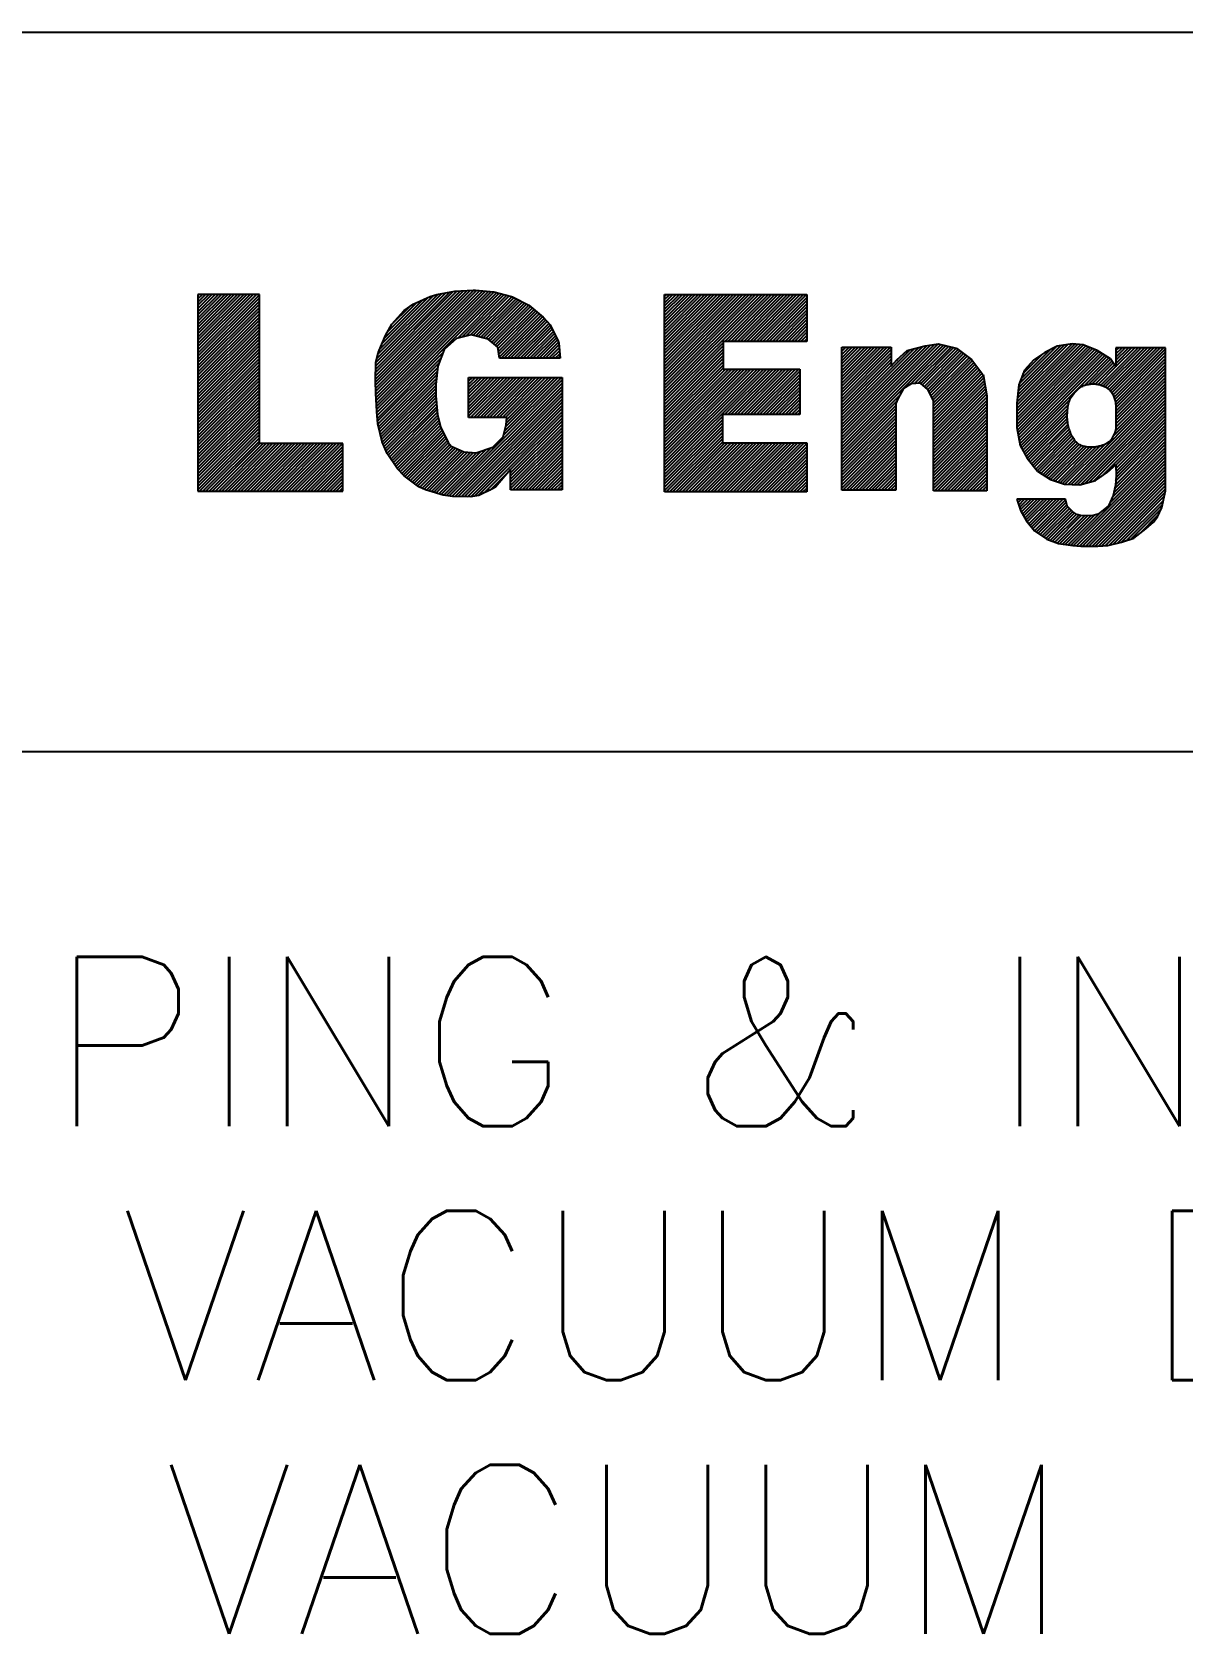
# Model space of a CAD drawing. Header units: millimetres. Extents: x 1928 to 2796, y 74 to 693.
# Drawn here: x 2677.65 to 2706.77, y 148.85 to 189.39 of the extents above; entities that cross this region are included whole.
import ezdxf
from ezdxf.enums import TextEntityAlignment as Align

# ---------------------------------------------------------------- set-up
doc = ezdxf.new("R2010")
doc.units = ezdxf.units.MM
doc.header["$LTSCALE"] = 10
doc.layers.add('2', color=2, linetype='Continuous')
doc.layers.add('DWGLMT', color=6, linetype='Continuous')
doc.styles.get("Standard").update_dxf_attribs({"font": 'simplex.shx'})

msp = doc.modelspace()

# ---------------------------------------------------------------- linework, layer by layer
at = {"color": 0, "linetype": 'Continuous'}
for p, q in [((2686.341, 180.454), (2688.745, 182.859)), ((2686.345, 180.378), (2688.829, 182.862)), ((2681.845, 182.395), (2682.201, 182.751)), ((2681.845, 182.315), (2682.281, 182.751)), ((2681.845, 182.234), (2682.362, 182.751)), ((2681.845, 182.154), (2682.442, 182.751)), ((2681.845, 182.073), (2682.523, 182.751)), ((2681.845, 181.993), (2682.603, 182.751)), ((2681.845, 181.912), (2682.683, 182.751)), ((2681.845, 181.832), (2682.764, 182.751)), ((2681.845, 181.751), (2682.844, 182.751)), ((2681.845, 181.671), (2682.925, 182.751)), ((2681.845, 181.591), (2683.005, 182.751)), ((2681.845, 181.51), (2683.086, 182.751)), ((2681.845, 181.43), (2683.166, 182.751)), ((2681.845, 181.349), (2683.247, 182.751)), ((2681.845, 181.269), (2683.327, 182.751)), ((2681.845, 182.717), (2681.879, 182.751)), ((2681.845, 182.637), (2681.959, 182.751)), ((2681.845, 182.556), (2682.04, 182.751)), ((2681.845, 182.476), (2682.12, 182.751)), ((2681.845, 181.188), (2683.4, 182.743)), ((2681.845, 181.108), (2683.4, 182.663)), ((2681.845, 181.027), (2683.4, 182.582)), ((2681.845, 180.947), (2683.4, 182.502)), ((2686.337, 180.531), (2688.66, 182.854)), ((2686.337, 180.611), (2688.575, 182.85)), ((2686.34, 180.695), (2688.49, 182.845)), ((2686.343, 180.778), (2688.405, 182.84)), ((2686.346, 180.861), (2688.316, 182.831)), ((2686.349, 180.301), (2688.905, 182.858)), ((2686.349, 180.945), (2688.216, 182.812)), ((2686.351, 181.028), (2688.116, 182.792)), ((2686.352, 180.224), (2688.979, 182.851)), ((2686.355, 180.147), (2689.052, 182.844)), ((2686.358, 180.069), (2689.126, 182.837)), ((2686.361, 179.992), (2689.199, 182.83)), ((2686.364, 179.914), (2689.273, 182.823)), ((2686.367, 179.837), (2689.344, 182.814)), ((2686.372, 179.761), (2689.408, 182.797)), ((2686.375, 181.132), (2688.016, 182.773)), ((2686.379, 179.687), (2689.471, 182.78)), ((2686.399, 181.236), (2687.916, 182.753)), ((2686.443, 181.361), (2687.804, 182.722)), ((2686.5, 181.499), (2687.68, 182.679)), ((2686.557, 181.636), (2687.536, 182.615)), ((2686.641, 181.801), (2687.392, 182.552)), ((2688.419, 181.648), (2689.535, 182.763)), ((2688.526, 181.674), (2689.599, 182.746)), ((2688.633, 181.701), (2689.662, 182.729)), ((2688.741, 181.727), (2689.726, 182.713)), ((2688.813, 181.72), (2689.789, 182.695)), ((2688.876, 181.702), (2689.844, 182.669)), ((2688.939, 181.685), (2689.897, 182.642)), ((2689.003, 181.667), (2689.95, 182.615)), ((2689.066, 181.65), (2690.004, 182.588)), ((2689.129, 181.633), (2690.057, 182.561)), ((2689.191, 181.615), (2690.11, 182.534)), ((2689.235, 181.579), (2690.164, 182.507)), ((2689.28, 181.542), (2690.217, 182.48)), ((2693.657, 182.701), (2693.707, 182.751)), ((2693.657, 182.621), (2693.788, 182.751)), ((2693.657, 182.54), (2693.868, 182.751)), ((2693.657, 182.46), (2693.948, 182.751)), ((2693.657, 182.379), (2694.029, 182.751)), ((2693.657, 182.299), (2694.109, 182.751)), ((2693.657, 182.218), (2694.19, 182.751)), ((2693.657, 182.138), (2694.27, 182.751)), ((2693.657, 182.057), (2694.351, 182.751)), ((2693.657, 181.977), (2694.431, 182.751)), ((2693.657, 181.896), (2694.512, 182.751)), ((2693.657, 181.816), (2694.592, 182.751)), ((2693.657, 181.735), (2694.673, 182.751)), ((2693.657, 181.655), (2694.753, 182.751)), ((2693.657, 181.575), (2694.834, 182.751)), ((2693.657, 181.494), (2694.914, 182.751)), ((2693.657, 181.414), (2694.994, 182.751)), ((2693.657, 181.333), (2695.075, 182.751)), ((2693.657, 181.253), (2695.155, 182.751)), ((2693.657, 181.172), (2695.236, 182.751)), ((2693.657, 181.092), (2695.316, 182.751)), ((2693.657, 181.011), (2695.397, 182.751)), ((2693.657, 180.931), (2695.477, 182.751)), ((2693.657, 180.85), (2695.558, 182.751)), ((2693.657, 180.77), (2695.638, 182.751)), ((2693.657, 180.689), (2695.719, 182.751)), ((2693.657, 180.609), (2695.799, 182.751)), ((2693.657, 180.528), (2695.88, 182.751)), ((2693.657, 180.448), (2695.96, 182.751)), ((2693.657, 180.368), (2696.041, 182.751)), ((2693.657, 180.287), (2696.121, 182.751)), ((2693.657, 180.207), (2696.201, 182.751)), ((2693.657, 180.126), (2696.282, 182.751)), ((2695.176, 181.564), (2696.362, 182.751)), ((2695.256, 181.564), (2696.443, 182.751)), ((2695.337, 181.564), (2696.523, 182.751)), ((2695.417, 181.564), (2696.604, 182.751)), ((2695.497, 181.564), (2696.684, 182.751)), ((2695.578, 181.564), (2696.765, 182.751)), ((2695.658, 181.564), (2696.845, 182.751)), ((2695.739, 181.564), (2696.926, 182.751)), ((2695.819, 181.564), (2697.006, 182.751)), ((2695.9, 181.564), (2697.087, 182.751)), ((2695.98, 181.564), (2697.167, 182.751)), ((2696.061, 181.564), (2697.247, 182.751)), ((2696.141, 181.564), (2697.255, 182.678)), ((2696.222, 181.564), (2697.255, 182.598)), ((2696.302, 181.564), (2697.255, 182.517)), ((2681.845, 180.866), (2683.4, 182.421)), ((2681.845, 180.786), (2683.4, 182.341)), ((2681.845, 180.705), (2683.4, 182.26)), ((2681.845, 180.625), (2683.4, 182.18)), ((2681.845, 180.545), (2683.4, 182.099)), ((2686.756, 181.995), (2687.209, 182.448)), ((2689.324, 181.506), (2690.262, 182.444)), ((2689.368, 181.47), (2690.306, 182.408)), ((2689.413, 181.434), (2690.351, 182.372)), ((2689.437, 181.378), (2690.395, 182.336)), ((2689.448, 181.308), (2690.439, 182.3)), ((2689.459, 181.238), (2690.484, 182.263)), ((2689.469, 181.168), (2690.528, 182.227)), ((2689.517, 181.136), (2690.572, 182.191)), ((2689.598, 181.136), (2690.612, 182.15)), ((2689.678, 181.136), (2690.649, 182.107)), ((2689.759, 181.136), (2690.686, 182.064)), ((2696.383, 181.564), (2697.255, 182.437)), ((2696.463, 181.564), (2697.255, 182.356)), ((2696.544, 181.564), (2697.255, 182.276)), ((2696.624, 181.564), (2697.255, 182.195)), ((2696.704, 181.564), (2697.255, 182.115)), ((2681.845, 180.464), (2683.4, 182.019)), ((2681.845, 180.384), (2683.4, 181.938)), ((2681.845, 180.303), (2683.4, 181.858)), ((2681.845, 180.223), (2683.4, 181.778)), ((2681.845, 180.142), (2683.4, 181.697)), ((2689.839, 181.136), (2690.723, 182.02)), ((2689.919, 181.136), (2690.759, 181.976)), ((2690, 181.136), (2690.786, 181.922)), ((2690.08, 181.136), (2690.813, 181.869)), ((2690.161, 181.136), (2690.84, 181.815)), ((2690.241, 181.136), (2690.867, 181.762)), ((2690.322, 181.136), (2690.894, 181.708)), ((2690.402, 181.136), (2690.921, 181.655)), ((2696.785, 181.564), (2697.255, 182.034)), ((2696.865, 181.564), (2697.255, 181.954)), ((2696.946, 181.564), (2697.255, 181.873)), ((2697.026, 181.564), (2697.255, 181.793)), ((2697.107, 181.564), (2697.255, 181.713)), ((2681.845, 180.062), (2683.4, 181.617)), ((2681.845, 179.981), (2683.4, 181.536)), ((2681.845, 179.901), (2683.4, 181.456)), ((2681.845, 179.82), (2683.4, 181.375)), ((2681.845, 179.74), (2683.4, 181.295)), ((2686.386, 179.614), (2688.046, 181.274)), ((2690.483, 181.136), (2690.948, 181.601)), ((2690.563, 181.136), (2690.97, 181.543)), ((2690.644, 181.136), (2690.981, 181.473)), ((2690.724, 181.136), (2690.988, 181.4)), ((2690.805, 181.136), (2690.994, 181.326)), ((2690.885, 181.136), (2691.001, 181.252)), ((2693.657, 180.046), (2695.14, 181.528)), ((2693.657, 179.965), (2695.14, 181.448)), ((2693.657, 179.885), (2695.14, 181.367)), ((2693.657, 179.804), (2695.14, 181.287)), ((2697.187, 181.564), (2697.255, 181.632)), ((2698.142, 179.059), (2700.58, 181.498)), ((2698.142, 179.14), (2700.488, 181.485)), ((2698.142, 178.979), (2700.645, 181.482)), ((2698.142, 179.22), (2700.394, 181.472)), ((2698.142, 178.898), (2700.71, 181.467)), ((2698.142, 179.301), (2700.3, 181.459)), ((2698.142, 178.818), (2700.775, 181.451)), ((2698.142, 179.381), (2700.2, 181.439)), ((2698.142, 180.266), (2699.291, 181.415)), ((2698.142, 180.186), (2699.372, 181.415)), ((2698.142, 181.393), (2698.165, 181.415)), ((2698.142, 181.312), (2698.245, 181.415)), ((2698.142, 181.232), (2698.326, 181.415)), ((2698.142, 181.151), (2698.406, 181.415)), ((2698.142, 181.071), (2698.487, 181.415)), ((2698.142, 180.991), (2698.567, 181.415)), ((2698.142, 180.91), (2698.648, 181.415)), ((2698.142, 180.83), (2698.728, 181.415)), ((2698.142, 180.749), (2698.808, 181.415)), ((2698.142, 180.669), (2698.889, 181.415)), ((2698.142, 180.588), (2698.969, 181.415)), ((2698.142, 180.508), (2699.05, 181.415)), ((2698.142, 180.427), (2699.13, 181.415)), ((2698.142, 180.347), (2699.211, 181.415)), ((2698.142, 179.462), (2700.091, 181.41)), ((2698.142, 179.542), (2699.982, 181.382)), ((2698.142, 180.105), (2699.393, 181.356)), ((2698.142, 179.623), (2699.873, 181.353)), ((2698.142, 180.025), (2699.393, 181.276)), ((2699.89, 180.485), (2700.84, 181.436)), ((2699.98, 180.495), (2700.905, 181.42)), ((2700.07, 180.504), (2700.97, 181.405)), ((2700.143, 180.497), (2701.035, 181.389)), ((2700.186, 180.46), (2701.083, 181.357)), ((2700.229, 180.422), (2701.129, 181.322)), ((2700.272, 180.385), (2701.176, 181.288)), ((2700.316, 180.348), (2701.222, 181.254)), ((2702.567, 179.542), (2704.429, 181.404)), ((2702.568, 179.623), (2704.372, 181.426)), ((2702.568, 179.462), (2704.487, 181.381)), ((2702.569, 179.785), (2704.256, 181.472)), ((2702.569, 179.704), (2704.314, 181.449)), ((2702.57, 179.866), (2704.184, 181.48)), ((2702.571, 179.948), (2704.109, 181.486)), ((2702.571, 179.384), (2704.544, 181.358)), ((2702.575, 180.032), (2704.035, 181.492)), ((2702.583, 179.316), (2704.602, 181.335)), ((2702.584, 180.122), (2703.959, 181.497)), ((2702.593, 180.211), (2703.864, 181.483)), ((2702.595, 179.247), (2704.651, 181.304)), ((2702.602, 180.301), (2703.77, 181.468)), ((2702.607, 179.179), (2704.701, 181.273)), ((2702.611, 180.39), (2703.675, 181.454)), ((2702.619, 179.111), (2704.75, 181.241)), ((2702.627, 180.487), (2703.574, 181.433)), ((2702.676, 180.616), (2703.412, 181.352)), ((2702.725, 180.745), (2703.237, 181.257)), ((2704.692, 180.459), (2705.637, 181.404)), ((2704.751, 180.438), (2705.717, 181.404)), ((2704.806, 180.413), (2705.797, 181.404)), ((2704.857, 180.383), (2705.878, 181.404)), ((2704.903, 180.348), (2705.958, 181.404)), ((2704.942, 180.307), (2706.039, 181.404)), ((2704.976, 180.261), (2706.119, 181.404)), ((2705.006, 180.21), (2706.2, 181.404)), ((2705.03, 180.154), (2706.28, 181.404)), ((2705.05, 180.093), (2706.332, 181.376)), ((2705.064, 180.026), (2706.332, 181.295)), ((2705.079, 181.329), (2705.154, 181.404)), ((2705.079, 181.248), (2705.234, 181.404)), ((2705.079, 181.168), (2705.315, 181.404)), ((2705.079, 181.087), (2705.395, 181.404)), ((2705.079, 181.007), (2705.476, 181.404)), ((2705.079, 180.926), (2705.556, 181.404)), ((2681.845, 179.659), (2683.4, 181.214)), ((2681.845, 179.579), (2683.4, 181.134)), ((2681.845, 179.498), (2683.4, 181.053)), ((2681.845, 179.418), (2683.4, 180.973)), ((2681.845, 179.338), (2683.4, 180.892)), ((2686.393, 179.54), (2687.994, 181.142)), ((2686.4, 179.468), (2687.942, 181.01)), ((2686.416, 179.403), (2687.909, 180.895)), ((2690.966, 181.136), (2691.008, 181.178)), ((2693.657, 179.724), (2695.14, 181.206)), ((2693.657, 179.643), (2695.14, 181.126)), ((2693.657, 179.563), (2695.14, 181.045)), ((2693.657, 179.482), (2695.14, 180.965)), ((2693.657, 179.402), (2695.14, 180.885)), ((2693.657, 179.322), (2695.199, 180.863)), ((2693.657, 179.241), (2695.279, 180.863)), ((2693.657, 179.161), (2695.359, 180.863)), ((2693.657, 179.08), (2695.44, 180.863)), ((2693.657, 179), (2695.52, 180.863)), ((2693.657, 178.919), (2695.601, 180.863)), ((2693.657, 178.839), (2695.681, 180.863)), ((2693.657, 178.758), (2695.762, 180.863)), ((2693.657, 178.678), (2695.842, 180.863)), ((2693.657, 178.597), (2695.923, 180.863)), ((2693.657, 178.517), (2696.003, 180.863)), ((2693.657, 178.436), (2696.084, 180.863)), ((2693.657, 178.356), (2696.164, 180.863)), ((2693.657, 178.275), (2696.245, 180.863)), ((2695.174, 179.712), (2696.325, 180.863)), ((2695.255, 179.712), (2696.406, 180.863)), ((2695.335, 179.712), (2696.486, 180.863)), ((2695.416, 179.712), (2696.566, 180.863)), ((2695.496, 179.712), (2696.647, 180.863)), ((2695.577, 179.712), (2696.727, 180.863)), ((2695.657, 179.712), (2696.808, 180.863)), ((2695.738, 179.712), (2696.888, 180.863)), ((2695.818, 179.712), (2696.969, 180.863)), ((2695.898, 179.712), (2697.049, 180.863)), ((2698.142, 179.944), (2699.393, 181.195)), ((2698.142, 179.864), (2699.393, 181.115)), ((2698.142, 179.784), (2699.393, 181.034)), ((2698.142, 179.703), (2699.393, 180.954)), ((2700.343, 180.295), (2701.268, 181.22)), ((2700.37, 180.241), (2701.314, 181.185)), ((2700.397, 180.188), (2701.36, 181.151)), ((2700.424, 180.134), (2701.407, 181.117)), ((2700.451, 180.081), (2701.446, 181.076)), ((2700.46, 180.009), (2701.481, 181.03)), ((2700.46, 179.929), (2701.516, 180.985)), ((2700.46, 179.848), (2701.551, 180.939)), ((2700.46, 179.768), (2701.585, 180.893)), ((2700.46, 179.687), (2701.62, 180.847)), ((2702.631, 179.042), (2704.799, 181.21)), ((2702.643, 178.974), (2704.848, 181.178)), ((2702.66, 178.91), (2704.897, 181.147)), ((2702.992, 181.093), (2702.998, 181.099)), ((2704.28, 180.449), (2704.943, 181.113)), ((2704.39, 180.479), (2704.976, 181.065)), ((2704.479, 180.488), (2705.009, 181.018)), ((2704.558, 180.486), (2705.043, 180.971)), ((2704.628, 180.476), (2705.076, 180.924)), ((2705.073, 179.955), (2706.332, 181.215)), ((2705.077, 179.879), (2706.332, 181.134)), ((2705.079, 179.8), (2706.332, 181.054)), ((2705.079, 179.72), (2706.332, 180.973)), ((2705.079, 179.639), (2706.332, 180.893)), ((2681.845, 179.257), (2683.4, 180.812)), ((2681.845, 179.177), (2683.4, 180.732)), ((2681.845, 179.096), (2683.4, 180.651)), ((2681.845, 179.016), (2683.4, 180.571)), ((2681.845, 178.935), (2683.4, 180.49)), ((2686.432, 179.338), (2687.899, 180.805)), ((2686.447, 179.273), (2687.889, 180.715)), ((2686.463, 179.208), (2687.879, 180.625)), ((2686.478, 179.143), (2687.87, 180.535)), ((2686.494, 179.079), (2687.863, 180.448)), ((2688.136, 177.663), (2691.059, 180.586)), ((2688.206, 177.653), (2691.059, 180.505)), ((2688.693, 180.634), (2688.71, 180.651)), ((2688.693, 180.554), (2688.791, 180.651)), ((2688.693, 180.473), (2688.871, 180.651)), ((2688.693, 180.393), (2688.952, 180.651)), ((2688.693, 180.312), (2689.032, 180.651)), ((2688.693, 180.232), (2689.113, 180.651)), ((2688.693, 180.151), (2689.193, 180.651)), ((2688.693, 180.071), (2689.274, 180.651)), ((2688.693, 179.99), (2689.354, 180.651)), ((2688.693, 179.91), (2689.435, 180.651)), ((2688.693, 179.829), (2689.515, 180.651)), ((2688.693, 179.749), (2689.596, 180.651)), ((2688.693, 179.669), (2689.676, 180.651)), ((2688.745, 179.64), (2689.756, 180.651)), ((2688.825, 179.64), (2689.837, 180.651)), ((2688.906, 179.64), (2689.917, 180.651)), ((2688.986, 179.64), (2689.998, 180.651)), ((2689.067, 179.64), (2690.078, 180.651)), ((2689.147, 179.64), (2690.159, 180.651)), ((2689.228, 179.64), (2690.239, 180.651)), ((2689.308, 179.64), (2690.32, 180.651)), ((2689.389, 179.64), (2690.4, 180.651)), ((2689.469, 179.64), (2690.481, 180.651)), ((2689.55, 179.64), (2690.561, 180.651)), ((2689.579, 179.187), (2691.044, 180.651)), ((2689.608, 179.296), (2690.963, 180.651)), ((2689.63, 179.64), (2690.642, 180.651)), ((2689.637, 179.405), (2690.883, 180.651)), ((2689.653, 179.502), (2690.803, 180.651)), ((2689.659, 179.589), (2690.722, 180.651)), ((2695.979, 179.712), (2697.074, 180.808)), ((2696.059, 179.712), (2697.074, 180.727)), ((2696.14, 179.712), (2697.074, 180.647)), ((2696.22, 179.712), (2697.074, 180.566)), ((2696.301, 179.712), (2697.074, 180.486)), ((2700.46, 179.607), (2701.655, 180.802)), ((2700.46, 179.526), (2701.689, 180.756)), ((2700.46, 179.446), (2701.717, 180.703)), ((2700.46, 179.365), (2701.729, 180.635)), ((2700.46, 179.285), (2701.741, 180.566)), ((2700.46, 179.205), (2701.753, 180.498)), ((2700.46, 179.124), (2701.766, 180.43)), ((2705.006, 179.164), (2706.332, 180.49)), ((2705.065, 179.303), (2706.332, 180.571)), ((2705.075, 179.394), (2706.332, 180.651)), ((2705.078, 179.558), (2706.332, 180.812)), ((2705.078, 179.477), (2706.332, 180.732)), ((2681.845, 178.855), (2683.4, 180.41)), ((2681.845, 178.774), (2683.4, 180.329)), ((2681.845, 178.694), (2683.4, 180.249)), ((2681.845, 178.613), (2683.4, 180.168)), ((2681.845, 178.533), (2683.4, 180.088)), ((2686.511, 179.015), (2687.864, 180.368)), ((2686.535, 178.958), (2687.864, 180.288)), ((2686.559, 178.902), (2687.865, 180.208)), ((2686.583, 178.845), (2687.87, 180.132)), ((2686.607, 178.789), (2687.876, 180.058)), ((2688.276, 177.642), (2691.059, 180.425)), ((2688.354, 177.639), (2691.059, 180.344)), ((2688.433, 177.638), (2691.059, 180.264)), ((2688.512, 177.636), (2691.059, 180.183)), ((2688.591, 177.635), (2691.059, 180.103)), ((2688.67, 177.633), (2691.059, 180.022)), ((2696.381, 179.712), (2697.074, 180.405)), ((2696.462, 179.712), (2697.074, 180.325)), ((2696.542, 179.712), (2697.074, 180.244)), ((2696.623, 179.712), (2697.074, 180.164)), ((2696.703, 179.712), (2697.074, 180.083)), ((2698.142, 178.738), (2699.617, 180.212)), ((2698.142, 178.657), (2699.533, 180.048)), ((2700.46, 179.044), (2701.778, 180.361)), ((2700.46, 178.963), (2701.79, 180.293)), ((2700.46, 178.883), (2701.802, 180.225)), ((2700.46, 178.802), (2701.808, 180.151)), ((2700.46, 178.722), (2701.808, 180.07)), ((2702.689, 178.859), (2703.914, 180.084)), ((2703.865, 177.942), (2706.332, 180.41)), ((2703.942, 177.939), (2706.332, 180.33)), ((2704.019, 177.936), (2706.332, 180.249)), ((2704.097, 177.933), (2706.332, 180.169)), ((2704.178, 177.934), (2706.332, 180.088)), ((2681.845, 178.452), (2683.4, 180.007)), ((2681.845, 178.372), (2683.4, 179.927)), ((2681.845, 178.292), (2683.4, 179.846)), ((2681.845, 178.211), (2683.4, 179.766)), ((2681.845, 178.131), (2683.4, 179.685)), ((2686.631, 178.733), (2687.882, 179.984)), ((2686.662, 178.683), (2687.889, 179.91)), ((2686.694, 178.634), (2687.895, 179.836)), ((2686.726, 178.586), (2687.901, 179.762)), ((2686.758, 178.538), (2687.911, 179.691)), ((2686.79, 178.489), (2687.927, 179.627)), ((2688.749, 177.632), (2691.059, 179.942)), ((2688.844, 177.646), (2691.059, 179.862)), ((2688.939, 177.661), (2691.059, 179.781)), ((2689.085, 177.726), (2691.059, 179.701)), ((2689.758, 178.319), (2691.059, 179.62)), ((2693.657, 178.195), (2695.121, 179.66)), ((2696.784, 179.712), (2697.074, 180.003)), ((2696.864, 179.712), (2697.074, 179.922)), ((2696.944, 179.712), (2697.074, 179.842)), ((2697.025, 179.712), (2697.074, 179.762)), ((2698.142, 178.577), (2699.507, 179.941)), ((2698.142, 178.496), (2699.507, 179.861)), ((2698.142, 178.416), (2699.507, 179.781)), ((2698.142, 178.335), (2699.507, 179.7)), ((2698.142, 178.255), (2699.507, 179.62)), ((2700.46, 178.641), (2701.808, 179.99)), ((2700.46, 178.561), (2701.808, 179.909)), ((2700.46, 178.48), (2701.808, 179.829)), ((2700.46, 178.4), (2701.808, 179.748)), ((2700.46, 178.319), (2701.808, 179.668)), ((2702.718, 178.807), (2703.876, 179.965)), ((2702.747, 178.755), (2703.859, 179.868)), ((2702.776, 178.704), (2703.85, 179.779)), ((2702.804, 178.652), (2703.847, 179.695)), ((2702.834, 178.601), (2703.849, 179.616)), ((2704.29, 177.965), (2706.332, 180.008)), ((2704.402, 177.996), (2706.332, 179.927)), ((2704.513, 178.028), (2706.332, 179.847)), ((2704.712, 178.146), (2706.332, 179.766)), ((2705.079, 178.432), (2706.332, 179.686)), ((2681.845, 178.05), (2683.4, 179.605)), ((2681.845, 177.97), (2683.4, 179.525)), ((2681.845, 177.889), (2683.4, 179.444)), ((2681.845, 177.809), (2683.4, 179.364)), ((2681.887, 177.77), (2683.4, 179.283)), ((2686.822, 178.441), (2687.944, 179.563)), ((2686.854, 178.393), (2687.96, 179.498)), ((2686.886, 178.344), (2687.976, 179.434)), ((2686.924, 178.302), (2687.998, 179.375)), ((2686.963, 178.26), (2688.023, 179.32)), ((2687.003, 178.219), (2688.049, 179.266)), ((2687.042, 178.178), (2688.075, 179.211)), ((2689.758, 178.239), (2691.059, 179.54)), ((2689.758, 178.158), (2691.059, 179.459)), ((2689.758, 178.078), (2691.059, 179.379)), ((2689.758, 177.997), (2691.059, 179.298)), ((2689.758, 177.917), (2691.059, 179.218)), ((2693.657, 178.115), (2695.121, 179.579)), ((2693.657, 178.034), (2695.121, 179.499)), ((2693.657, 177.954), (2695.121, 179.418)), ((2693.657, 177.873), (2695.121, 179.338)), ((2693.657, 177.793), (2695.121, 179.257)), ((2698.142, 178.174), (2699.507, 179.539)), ((2698.142, 178.094), (2699.507, 179.459)), ((2698.142, 178.013), (2699.507, 179.378)), ((2698.142, 177.933), (2699.507, 179.298)), ((2698.142, 177.852), (2699.507, 179.217)), ((2700.46, 178.239), (2701.808, 179.587)), ((2700.46, 178.158), (2701.808, 179.507)), ((2700.46, 178.078), (2701.808, 179.426)), ((2700.46, 177.998), (2701.808, 179.346)), ((2700.46, 177.917), (2701.808, 179.265)), ((2702.869, 178.556), (2703.855, 179.542)), ((2702.905, 178.511), (2703.865, 179.471)), ((2702.94, 178.466), (2703.878, 179.405)), ((2702.976, 178.422), (2703.896, 179.342)), ((2703.011, 178.377), (2703.917, 179.282)), ((2703.047, 178.332), (2703.94, 179.225)), ((2705.071, 178.023), (2706.332, 179.283)), ((2705.078, 178.109), (2706.332, 179.364)), ((2705.08, 178.353), (2706.332, 179.605)), ((2705.08, 178.273), (2706.332, 179.525)), ((2705.081, 178.193), (2706.332, 179.444)), ((2681.967, 177.77), (2683.4, 179.203)), ((2682.048, 177.77), (2683.4, 179.122)), ((2682.128, 177.77), (2683.4, 179.042)), ((2682.209, 177.77), (2683.413, 178.975)), ((2682.289, 177.77), (2683.494, 178.975)), ((2682.37, 177.77), (2683.574, 178.975)), ((2682.45, 177.77), (2683.655, 178.975)), ((2682.531, 177.77), (2683.735, 178.975)), ((2682.611, 177.77), (2683.816, 178.975)), ((2682.691, 177.77), (2683.896, 178.975)), ((2682.772, 177.77), (2683.977, 178.975)), ((2682.852, 177.77), (2684.057, 178.975)), ((2682.933, 177.77), (2684.138, 178.975)), ((2683.013, 177.77), (2684.218, 178.975)), ((2683.094, 177.77), (2684.299, 178.975)), ((2683.174, 177.77), (2684.379, 178.975)), ((2683.255, 177.77), (2684.459, 178.975)), ((2683.335, 177.77), (2684.54, 178.975)), ((2683.416, 177.77), (2684.62, 178.975)), ((2683.496, 177.77), (2684.701, 178.975)), ((2683.577, 177.77), (2684.781, 178.975)), ((2683.657, 177.77), (2684.862, 178.975)), ((2683.738, 177.77), (2684.942, 178.975)), ((2683.818, 177.77), (2685.023, 178.975)), ((2683.898, 177.77), (2685.103, 178.975)), ((2683.979, 177.77), (2685.184, 178.975)), ((2684.059, 177.77), (2685.264, 178.975)), ((2684.14, 177.77), (2685.345, 178.975)), ((2684.22, 177.77), (2685.425, 178.975)), ((2684.301, 177.77), (2685.505, 178.975)), ((2684.381, 177.77), (2685.515, 178.904)), ((2684.462, 177.77), (2685.515, 178.824)), ((2687.085, 178.141), (2688.101, 179.157)), ((2687.132, 178.107), (2688.127, 179.102)), ((2687.178, 178.073), (2688.153, 179.047)), ((2687.225, 178.039), (2688.18, 178.994)), ((2687.272, 178.006), (2688.218, 178.952)), ((2687.319, 177.972), (2688.256, 178.91)), ((2687.365, 177.938), (2688.312, 178.885)), ((2687.412, 177.905), (2688.367, 178.86)), ((2687.462, 177.874), (2688.423, 178.835)), ((2687.516, 177.848), (2688.479, 178.81)), ((2688.002, 177.69), (2689.144, 178.832)), ((2688.066, 177.673), (2689.265, 178.873)), ((2689.758, 177.836), (2691.059, 179.137)), ((2689.807, 177.805), (2691.059, 179.057)), ((2689.887, 177.805), (2691.059, 178.976)), ((2689.968, 177.805), (2691.059, 178.896)), ((2690.048, 177.805), (2691.059, 178.816)), ((2693.697, 177.752), (2695.121, 179.177)), ((2693.778, 177.752), (2695.121, 179.096)), ((2693.858, 177.752), (2695.121, 179.016)), ((2693.939, 177.752), (2695.179, 178.993)), ((2694.019, 177.752), (2695.26, 178.993)), ((2694.099, 177.752), (2695.34, 178.993)), ((2694.18, 177.752), (2695.421, 178.993)), ((2694.26, 177.752), (2695.501, 178.993)), ((2694.341, 177.752), (2695.582, 178.993)), ((2694.421, 177.752), (2695.662, 178.993)), ((2694.502, 177.752), (2695.742, 178.993)), ((2694.582, 177.752), (2695.823, 178.993)), ((2694.663, 177.752), (2695.903, 178.993)), ((2694.743, 177.752), (2695.984, 178.993)), ((2694.824, 177.752), (2696.064, 178.993)), ((2694.904, 177.752), (2696.145, 178.993)), ((2694.985, 177.752), (2696.225, 178.993)), ((2695.065, 177.752), (2696.306, 178.993)), ((2695.145, 177.752), (2696.386, 178.993)), ((2695.226, 177.752), (2696.467, 178.993)), ((2695.306, 177.752), (2696.547, 178.993)), ((2695.387, 177.752), (2696.628, 178.993)), ((2695.467, 177.752), (2696.708, 178.993)), ((2695.548, 177.752), (2696.788, 178.993)), ((2695.628, 177.752), (2696.869, 178.993)), ((2695.709, 177.752), (2696.949, 178.993)), ((2695.789, 177.752), (2697.03, 178.993)), ((2695.87, 177.752), (2697.11, 178.993)), ((2695.95, 177.752), (2697.191, 178.993)), ((2696.031, 177.752), (2697.255, 178.977)), ((2696.111, 177.752), (2697.255, 178.896)), ((2696.192, 177.752), (2697.255, 178.816)), ((2698.168, 177.798), (2699.507, 179.137)), ((2698.248, 177.798), (2699.507, 179.056)), ((2698.329, 177.798), (2699.507, 178.976)), ((2698.409, 177.798), (2699.507, 178.895)), ((2698.49, 177.798), (2699.507, 178.815)), ((2700.46, 177.837), (2701.808, 179.185)), ((2700.485, 177.781), (2701.808, 179.105)), ((2700.566, 177.781), (2701.808, 179.024)), ((2700.646, 177.781), (2701.808, 178.944)), ((2700.727, 177.781), (2701.808, 178.863)), ((2703.082, 178.287), (2703.966, 179.171)), ((2703.128, 178.252), (2703.995, 179.119)), ((2703.177, 178.221), (2704.028, 179.071)), ((2703.226, 178.189), (2704.064, 179.026)), ((2703.275, 178.158), (2704.104, 178.987)), ((2703.325, 178.126), (2704.151, 178.953)), ((2703.374, 178.095), (2704.205, 178.927)), ((2703.423, 178.064), (2704.267, 178.907)), ((2703.483, 178.044), (2704.334, 178.894)), ((2703.544, 178.024), (2704.407, 178.887)), ((2703.604, 178.004), (2704.486, 178.886)), ((2703.664, 177.984), (2704.574, 178.893)), ((2703.725, 177.963), (2704.674, 178.913)), ((2703.787, 177.946), (2704.794, 178.952)), ((2704.92, 177.469), (2706.332, 178.881)), ((2704.986, 177.615), (2706.332, 178.962)), ((2705.023, 177.732), (2706.332, 179.042)), ((2705.045, 177.835), (2706.332, 179.123)), ((2705.065, 177.936), (2706.332, 179.203)), ((2684.542, 177.77), (2685.515, 178.743)), ((2684.623, 177.77), (2685.515, 178.663)), ((2684.703, 177.77), (2685.515, 178.582)), ((2684.784, 177.77), (2685.515, 178.502)), ((2684.864, 177.77), (2685.515, 178.421)), ((2687.571, 177.822), (2688.534, 178.785)), ((2687.628, 177.798), (2688.595, 178.765)), ((2687.69, 177.78), (2688.67, 178.76)), ((2687.752, 177.762), (2688.745, 178.754)), ((2687.815, 177.744), (2688.82, 178.749)), ((2687.877, 177.726), (2688.902, 178.751)), ((2687.939, 177.708), (2689.023, 178.792)), ((2690.129, 177.805), (2691.059, 178.735)), ((2690.209, 177.805), (2691.059, 178.655)), ((2690.29, 177.805), (2691.059, 178.574)), ((2690.37, 177.805), (2691.059, 178.494)), ((2690.451, 177.805), (2691.059, 178.413)), ((2696.272, 177.752), (2697.255, 178.735)), ((2696.352, 177.752), (2697.255, 178.655)), ((2696.433, 177.752), (2697.255, 178.574)), ((2696.513, 177.752), (2697.255, 178.494)), ((2696.594, 177.752), (2697.255, 178.413)), ((2698.57, 177.798), (2699.507, 178.735)), ((2698.651, 177.798), (2699.507, 178.654)), ((2698.731, 177.798), (2699.507, 178.574)), ((2698.812, 177.798), (2699.507, 178.493)), ((2698.892, 177.798), (2699.507, 178.413)), ((2700.807, 177.781), (2701.808, 178.783)), ((2700.887, 177.781), (2701.808, 178.702)), ((2700.968, 177.781), (2701.808, 178.622)), ((2701.048, 177.781), (2701.808, 178.541)), ((2701.129, 177.781), (2701.808, 178.461)), ((2703.936, 176.404), (2706.332, 178.801)), ((2704.007, 176.395), (2706.332, 178.72)), ((2704.082, 176.389), (2706.332, 178.64)), ((2704.156, 176.383), (2706.332, 178.559)), ((2704.233, 176.38), (2706.332, 178.479)), ((2704.314, 176.38), (2706.332, 178.398)), ((2684.944, 177.77), (2685.515, 178.341)), ((2685.025, 177.77), (2685.515, 178.26)), ((2685.105, 177.77), (2685.515, 178.18)), ((2685.186, 177.77), (2685.515, 178.1)), ((2685.266, 177.77), (2685.515, 178.019)), ((2689.239, 177.8), (2689.745, 178.306)), ((2690.531, 177.805), (2691.059, 178.333)), ((2690.612, 177.805), (2691.059, 178.252)), ((2690.692, 177.805), (2691.059, 178.172)), ((2690.772, 177.805), (2691.059, 178.091)), ((2690.853, 177.805), (2691.059, 178.011)), ((2696.674, 177.752), (2697.255, 178.333)), ((2696.755, 177.752), (2697.255, 178.253)), ((2696.835, 177.752), (2697.255, 178.172)), ((2696.916, 177.752), (2697.255, 178.092)), ((2696.996, 177.752), (2697.255, 178.011)), ((2698.972, 177.798), (2699.507, 178.332)), ((2699.053, 177.798), (2699.507, 178.252)), ((2699.133, 177.798), (2699.507, 178.171)), ((2699.214, 177.798), (2699.507, 178.091)), ((2699.294, 177.798), (2699.507, 178.01)), ((2701.209, 177.781), (2701.808, 178.38)), ((2701.29, 177.781), (2701.808, 178.3)), ((2701.37, 177.781), (2701.808, 178.219)), ((2701.451, 177.781), (2701.808, 178.139)), ((2701.531, 177.781), (2701.808, 178.059)), ((2704.394, 176.38), (2706.332, 178.318)), ((2704.475, 176.38), (2706.332, 178.237)), ((2704.555, 176.38), (2706.332, 178.157)), ((2704.637, 176.381), (2706.332, 178.077)), ((2704.725, 176.389), (2706.332, 177.996)), ((2685.347, 177.77), (2685.515, 177.939)), ((2685.427, 177.77), (2685.515, 177.858)), ((2685.508, 177.77), (2685.515, 177.778)), ((2690.933, 177.805), (2691.059, 177.93)), ((2691.014, 177.805), (2691.059, 177.85)), ((2697.077, 177.752), (2697.255, 177.931)), ((2697.157, 177.752), (2697.255, 177.85)), ((2697.238, 177.752), (2697.255, 177.77)), ((2699.375, 177.798), (2699.507, 177.93)), ((2699.455, 177.798), (2699.507, 177.849)), ((2701.612, 177.781), (2701.808, 177.978)), ((2701.692, 177.781), (2701.808, 177.898)), ((2701.773, 177.781), (2701.808, 177.817)), ((2704.813, 176.396), (2706.332, 177.916)), ((2704.905, 176.408), (2706.332, 177.835)), ((2705.009, 176.432), (2706.325, 177.747)), ((2705.114, 176.456), (2706.301, 177.643)), ((2702.579, 177.542), (2702.607, 177.57)), ((2702.598, 177.481), (2702.687, 177.57)), ((2702.618, 177.42), (2702.768, 177.57)), ((2702.638, 177.359), (2702.848, 177.57)), ((2702.657, 177.298), (2702.929, 177.57)), ((2702.681, 177.241), (2703.009, 177.57)), ((2702.71, 177.19), (2703.09, 177.57)), ((2702.74, 177.139), (2703.17, 177.57)), ((2702.769, 177.088), (2703.251, 177.57)), ((2702.799, 177.037), (2703.331, 177.57)), ((2702.834, 176.992), (2703.412, 177.57)), ((2702.87, 176.948), (2703.492, 177.57)), ((2702.906, 176.904), (2703.572, 177.57)), ((2702.943, 176.86), (2703.653, 177.57)), ((2702.979, 176.815), (2703.733, 177.57)), ((2703.015, 176.771), (2703.801, 177.557)), ((2703.063, 176.738), (2703.817, 177.493)), ((2703.111, 176.706), (2703.833, 177.428)), ((2703.159, 176.673), (2703.861, 177.376)), ((2703.207, 176.641), (2703.901, 177.335)), ((2703.255, 176.608), (2703.941, 177.294)), ((2703.303, 176.576), (2703.98, 177.253)), ((2703.355, 176.548), (2704.028, 177.221)), ((2703.414, 176.526), (2704.078, 177.19)), ((2703.865, 176.414), (2704.678, 177.227)), ((2705.218, 176.48), (2706.278, 177.54)), ((2705.338, 176.519), (2706.255, 177.436)), ((2705.458, 176.559), (2706.222, 177.322)), ((2703.472, 176.504), (2704.137, 177.168)), ((2703.531, 176.482), (2704.202, 177.153)), ((2703.589, 176.46), (2704.281, 177.152)), ((2703.652, 176.443), (2704.361, 177.151)), ((2703.723, 176.433), (2704.44, 177.149)), ((2703.794, 176.423), (2704.534, 177.164)), ((2705.671, 176.691), (2706.158, 177.178))]:
    msp.add_line(p, q, dxfattribs=at)
at = {"layer": 'DWGLMT'}
for p, q in [((2645.961, 189.393), (2790.546, 189.393)), ((2645.961, 171.186), (2790.546, 171.186))]:
    msp.add_line(p, q, dxfattribs=at)
at = {"layer": 'DWGLMT', "color": 7, "linetype": 'Continuous'}
for p, q in [((2688.346, 182.837), (2688.812, 182.862)), ((2688.812, 182.862), (2688.866, 182.861)), ((2688.866, 182.861), (2689.332, 182.817)), ((2683.4, 182.751), (2681.845, 182.751)), ((2681.845, 182.751), (2681.845, 177.77)), ((2683.4, 178.975), (2683.4, 182.751)), ((2687.061, 182.345), (2687.294, 182.508)), ((2687.294, 182.508), (2687.723, 182.698)), ((2687.723, 182.698), (2687.888, 182.748)), ((2687.888, 182.748), (2688.346, 182.837)), ((2689.332, 182.817), (2689.781, 182.698)), ((2689.781, 182.698), (2689.806, 182.688)), ((2689.806, 182.688), (2690.221, 182.477)), ((2690.221, 182.477), (2690.586, 182.18)), ((2693.657, 182.751), (2697.255, 182.751)), ((2693.657, 177.752), (2693.657, 182.751)), ((2697.255, 182.751), (2697.255, 181.564)), ((2686.756, 181.996), (2687.061, 182.345)), ((2690.586, 182.18), (2690.756, 181.983)), ((2686.408, 181.277), (2686.588, 181.71)), ((2686.588, 181.71), (2686.756, 181.996)), ((2688.764, 181.733), (2688.386, 181.639)), ((2689.19, 181.616), (2688.764, 181.733)), ((2690.756, 181.983), (2690.964, 181.569)), ((2686.351, 181.028), (2686.408, 181.277)), ((2688.078, 181.357), (2687.913, 180.933)), ((2688.386, 181.639), (2688.078, 181.357)), ((2689.431, 181.418), (2689.19, 181.616)), ((2689.474, 181.136), (2689.431, 181.418)), ((2690.964, 181.569), (2690.977, 181.516)), ((2690.977, 181.516), (2691.012, 181.136)), ((2695.14, 181.564), (2695.14, 180.863)), ((2697.255, 181.564), (2695.14, 181.564)), ((2698.142, 181.415), (2699.393, 181.415)), ((2698.142, 177.798), (2698.142, 181.415)), ((2699.393, 181.415), (2699.393, 180.934)), ((2699.537, 181.098), (2699.798, 181.333)), ((2699.798, 181.333), (2700.247, 181.451)), ((2700.247, 181.451), (2700.578, 181.498)), ((2700.578, 181.498), (2701.031, 181.39)), ((2701.031, 181.39), (2701.051, 181.38)), ((2701.051, 181.38), (2701.424, 181.103)), ((2703.281, 181.286), (2702.997, 181.098)), ((2703.588, 181.441), (2703.281, 181.286)), ((2703.967, 181.498), (2703.588, 181.441)), ((2704.251, 181.475), (2703.967, 181.498)), ((2704.605, 181.333), (2704.251, 181.475)), ((2704.937, 181.122), (2704.605, 181.333)), ((2705.079, 181.404), (2705.079, 180.92)), ((2706.332, 181.404), (2705.079, 181.404)), ((2706.332, 177.781), (2706.332, 181.404)), ((2686.335, 180.565), (2686.351, 181.028)), ((2687.913, 180.933), (2687.863, 180.472)), ((2691.012, 181.136), (2689.474, 181.136)), ((2695.14, 180.863), (2697.074, 180.863)), ((2697.074, 180.863), (2697.074, 179.712)), ((2699.393, 180.934), (2699.537, 181.098)), ((2699.515, 181.073), (2699.569, 181.127)), ((2701.424, 181.103), (2701.43, 181.098)), ((2701.43, 181.098), (2701.712, 180.727)), ((2702.76, 180.839), (2702.618, 180.463)), ((2702.997, 181.098), (2702.76, 180.839)), ((2705.079, 180.92), (2704.937, 181.122)), ((2686.351, 180.251), (2686.335, 180.565)), ((2687.863, 180.472), (2687.865, 180.181)), ((2688.693, 180.651), (2691.059, 180.651)), ((2688.693, 179.64), (2688.693, 180.651)), ((2691.059, 180.651), (2691.059, 177.805)), ((2699.892, 180.487), (2699.703, 180.369)), ((2700.129, 180.51), (2699.892, 180.487)), ((2700.318, 180.345), (2700.129, 180.51)), ((2701.712, 180.727), (2701.714, 180.722)), ((2701.714, 180.722), (2701.808, 180.189)), ((2702.618, 180.463), (2702.572, 180)), ((2704.216, 180.419), (2704.243, 180.433)), ((2704.243, 180.433), (2704.269, 180.445)), ((2704.269, 180.445), (2704.295, 180.455)), ((2704.295, 180.455), (2704.32, 180.464)), ((2704.32, 180.464), (2704.346, 180.47)), ((2704.346, 180.47), (2704.372, 180.476)), ((2704.372, 180.476), (2704.398, 180.48)), ((2704.398, 180.48), (2704.424, 180.484)), ((2704.424, 180.484), (2704.451, 180.486)), ((2704.451, 180.486), (2704.477, 180.488)), ((2704.477, 180.488), (2704.504, 180.488)), ((2704.504, 180.488), (2704.53, 180.488)), ((2704.53, 180.488), (2704.555, 180.486)), ((2704.555, 180.486), (2704.581, 180.484)), ((2704.581, 180.484), (2704.606, 180.48)), ((2704.606, 180.48), (2704.63, 180.476)), ((2704.63, 180.476), (2704.654, 180.47)), ((2704.654, 180.47), (2704.677, 180.464)), ((2704.677, 180.464), (2704.7, 180.457)), ((2704.7, 180.457), (2704.722, 180.449)), ((2704.722, 180.449), (2704.744, 180.441)), ((2704.744, 180.441), (2704.765, 180.432)), ((2704.765, 180.432), (2704.786, 180.423)), ((2686.369, 179.786), (2686.351, 180.251)), ((2687.865, 180.181), (2687.905, 179.714)), ((2699.561, 180.11), (2699.507, 179.99)), ((2699.703, 180.369), (2699.561, 180.11)), ((2700.46, 180.063), (2700.318, 180.345)), ((2700.46, 179.946), (2700.46, 180.063)), ((2701.808, 180.189), (2701.808, 177.781)), ((2703.889, 180.015), (2703.901, 180.05)), ((2703.901, 180.05), (2703.914, 180.085)), ((2703.914, 180.085), (2703.931, 180.119)), ((2703.931, 180.119), (2703.949, 180.153)), ((2703.949, 180.153), (2703.971, 180.187)), ((2703.971, 180.187), (2703.995, 180.219)), ((2703.995, 180.219), (2704.02, 180.251)), ((2704.02, 180.251), (2704.048, 180.281)), ((2704.048, 180.281), (2704.076, 180.31)), ((2704.076, 180.31), (2704.104, 180.337)), ((2704.104, 180.337), (2704.133, 180.362)), ((2704.133, 180.362), (2704.162, 180.384)), ((2704.162, 180.384), (2704.189, 180.403)), ((2704.189, 180.403), (2704.216, 180.419)), ((2704.786, 180.423), (2704.807, 180.413)), ((2704.807, 180.413), (2704.827, 180.402)), ((2704.827, 180.402), (2704.846, 180.391)), ((2704.846, 180.391), (2704.865, 180.378)), ((2704.865, 180.378), (2704.883, 180.365)), ((2704.883, 180.365), (2704.901, 180.35)), ((2704.901, 180.35), (2704.918, 180.334)), ((2704.918, 180.334), (2704.935, 180.316)), ((2704.935, 180.316), (2704.951, 180.297)), ((2704.951, 180.297), (2704.966, 180.277)), ((2704.966, 180.277), (2704.98, 180.255)), ((2704.98, 180.255), (2704.994, 180.233)), ((2704.994, 180.233), (2705.006, 180.21)), ((2705.006, 180.21), (2705.018, 180.186)), ((2705.018, 180.186), (2705.028, 180.161)), ((2705.028, 180.161), (2705.037, 180.136)), ((2705.037, 180.136), (2705.045, 180.111)), ((2705.045, 180.111), (2705.052, 180.085)), ((2705.052, 180.085), (2705.058, 180.059)), ((2705.058, 180.059), (2705.063, 180.033)), ((2705.063, 180.033), (2705.067, 180.006)), ((2686.399, 179.475), (2686.369, 179.786)), ((2687.905, 179.714), (2687.984, 179.404)), ((2689.663, 179.64), (2688.693, 179.64)), ((2689.649, 179.452), (2689.663, 179.64)), ((2695.121, 179.712), (2695.121, 178.993)), ((2697.074, 179.712), (2695.121, 179.712)), ((2699.507, 179.99), (2699.507, 177.798)), ((2700.46, 177.781), (2700.46, 179.946)), ((2702.571, 179.969), (2702.567, 179.505)), ((2702.572, 180), (2702.571, 179.969)), ((2703.847, 179.71), (2703.849, 179.75)), ((2703.847, 179.67), (2703.847, 179.71)), ((2703.848, 179.631), (2703.847, 179.67)), ((2703.85, 179.591), (2703.848, 179.631)), ((2703.849, 179.75), (2703.851, 179.789)), ((2703.851, 179.789), (2703.854, 179.829)), ((2703.854, 179.829), (2703.859, 179.867)), ((2703.859, 179.867), (2703.864, 179.905)), ((2703.864, 179.905), (2703.871, 179.942)), ((2703.871, 179.942), (2703.879, 179.979)), ((2703.879, 179.979), (2703.889, 180.015)), ((2705.067, 180.006), (2705.07, 179.979)), ((2705.07, 179.979), (2705.073, 179.952)), ((2705.073, 179.952), (2705.075, 179.925)), ((2705.075, 179.925), (2705.076, 179.898)), ((2705.076, 179.898), (2705.077, 179.87)), ((2705.077, 179.87), (2705.078, 179.842)), ((2705.078, 179.842), (2705.079, 179.812)), ((2705.079, 179.648), (2705.078, 179.612)), ((2705.079, 179.812), (2705.079, 179.782)), ((2705.079, 179.782), (2705.079, 179.75)), ((2705.079, 179.75), (2705.079, 179.718)), ((2705.079, 179.718), (2705.079, 179.683)), ((2705.079, 179.683), (2705.079, 179.648)), ((2686.508, 179.022), (2686.399, 179.475)), ((2687.984, 179.404), (2688.175, 179)), ((2689.569, 179.146), (2689.649, 179.452)), ((2702.567, 179.505), (2702.571, 179.381)), ((2702.571, 179.381), (2702.652, 178.924)), ((2703.854, 179.553), (2703.85, 179.591)), ((2703.858, 179.514), (2703.854, 179.553)), ((2703.864, 179.477), (2703.858, 179.514)), ((2703.871, 179.44), (2703.864, 179.477)), ((2703.879, 179.403), (2703.871, 179.44)), ((2703.888, 179.367), (2703.879, 179.403)), ((2703.899, 179.331), (2703.888, 179.367)), ((2703.911, 179.296), (2703.899, 179.331)), ((2703.925, 179.261), (2703.911, 179.296)), ((2703.939, 179.226), (2703.925, 179.261)), ((2703.955, 179.192), (2703.939, 179.226)), ((2705.032, 179.22), (2705.026, 179.206)), ((2705.038, 179.233), (2705.032, 179.22)), ((2705.044, 179.245), (2705.038, 179.233)), ((2705.049, 179.257), (2705.044, 179.245)), ((2705.054, 179.269), (2705.049, 179.257)), ((2705.058, 179.28), (2705.054, 179.269)), ((2705.062, 179.292), (2705.058, 179.28)), ((2705.065, 179.304), (2705.062, 179.292)), ((2705.068, 179.316), (2705.065, 179.304)), ((2705.07, 179.33), (2705.068, 179.316)), ((2705.072, 179.345), (2705.07, 179.33)), ((2705.073, 179.361), (2705.072, 179.345)), ((2705.075, 179.38), (2705.073, 179.361)), ((2705.076, 179.4), (2705.075, 179.38)), ((2705.077, 179.449), (2705.076, 179.423)), ((2705.076, 179.423), (2705.076, 179.4)), ((2705.078, 179.478), (2705.077, 179.449)), ((2705.078, 179.612), (2705.078, 179.577)), ((2705.078, 179.577), (2705.078, 179.543)), ((2705.078, 179.543), (2705.078, 179.509)), ((2705.078, 179.509), (2705.078, 179.478)), ((2685.515, 178.975), (2683.4, 178.975)), ((2685.515, 177.77), (2685.515, 178.975)), ((2686.635, 178.722), (2686.508, 179.022)), ((2688.175, 179), (2688.255, 178.91)), ((2688.255, 178.91), (2688.575, 178.767)), ((2688.883, 178.744), (2689.308, 178.887)), ((2689.308, 178.887), (2689.569, 179.146)), ((2695.121, 178.993), (2697.255, 178.993)), ((2697.255, 178.993), (2697.255, 177.752)), ((2702.652, 178.924), (2702.831, 178.605)), ((2703.972, 179.159), (2703.955, 179.192)), ((2703.991, 179.127), (2703.972, 179.159)), ((2704.01, 179.096), (2703.991, 179.127)), ((2704.03, 179.068), (2704.01, 179.096)), ((2704.05, 179.041), (2704.03, 179.068)), ((2704.072, 179.017), (2704.05, 179.041)), ((2704.094, 178.996), (2704.072, 179.017)), ((2704.116, 178.977), (2704.094, 178.996)), ((2704.139, 178.96), (2704.116, 178.977)), ((2704.164, 178.946), (2704.139, 178.96)), ((2704.189, 178.933), (2704.164, 178.946)), ((2704.215, 178.923), (2704.189, 178.933)), ((2704.243, 178.914), (2704.215, 178.923)), ((2704.272, 178.906), (2704.243, 178.914)), ((2704.303, 178.899), (2704.272, 178.906)), ((2704.335, 178.894), (2704.303, 178.899)), ((2704.368, 178.89), (2704.335, 178.894)), ((2704.401, 178.887), (2704.368, 178.89)), ((2704.435, 178.885), (2704.401, 178.887)), ((2704.469, 178.885), (2704.435, 178.885)), ((2704.502, 178.886), (2704.469, 178.885)), ((2704.534, 178.888), (2704.502, 178.886)), ((2704.566, 178.892), (2704.534, 178.888)), ((2704.597, 178.896), (2704.566, 178.892)), ((2704.626, 178.902), (2704.597, 178.896)), ((2704.653, 178.908), (2704.626, 178.902)), ((2704.679, 178.914), (2704.653, 178.908)), ((2704.703, 178.921), (2704.679, 178.914)), ((2704.725, 178.928), (2704.703, 178.921)), ((2704.745, 178.934), (2704.725, 178.928)), ((2704.763, 178.94), (2704.745, 178.934)), ((2704.779, 178.946), (2704.763, 178.94)), ((2704.793, 178.952), (2704.779, 178.946)), ((2704.806, 178.958), (2704.793, 178.952)), ((2704.818, 178.963), (2704.806, 178.958)), ((2704.83, 178.97), (2704.818, 178.963)), ((2704.841, 178.976), (2704.83, 178.97)), ((2704.853, 178.984), (2704.841, 178.976)), ((2704.865, 178.992), (2704.853, 178.984)), ((2704.878, 179.001), (2704.865, 178.992)), ((2704.89, 179.01), (2704.878, 179.001)), ((2704.903, 179.021), (2704.89, 179.01)), ((2704.916, 179.033), (2704.903, 179.021)), ((2704.929, 179.045), (2704.916, 179.033)), ((2704.941, 179.059), (2704.929, 179.045)), ((2704.953, 179.074), (2704.941, 179.059)), ((2704.964, 179.089), (2704.953, 179.074)), ((2704.975, 179.106), (2704.964, 179.089)), ((2704.985, 179.123), (2704.975, 179.106)), ((2704.994, 179.14), (2704.985, 179.123)), ((2705.003, 179.158), (2704.994, 179.14)), ((2705.011, 179.174), (2705.003, 179.158)), ((2705.019, 179.191), (2705.011, 179.174)), ((2705.026, 179.206), (2705.019, 179.191)), ((2686.893, 178.334), (2686.635, 178.722)), ((2688.575, 178.767), (2688.883, 178.744)), ((2702.831, 178.605), (2703.091, 178.275)), ((2704.866, 178.252), (2705.079, 178.44)), ((2705.079, 178.44), (2705.082, 178.161)), ((2687.061, 178.158), (2686.893, 178.334)), ((2687.439, 177.885), (2687.061, 178.158)), ((2689.758, 178.321), (2689.373, 177.875)), ((2689.758, 177.805), (2689.758, 178.321)), ((2703.091, 178.275), (2703.423, 178.064)), ((2703.423, 178.064), (2703.777, 177.946)), ((2704.164, 177.93), (2704.558, 178.04)), ((2704.558, 178.04), (2704.866, 178.252)), ((2705.082, 178.161), (2705.064, 177.92)), ((2681.845, 177.77), (2685.515, 177.77)), ((2687.605, 177.805), (2687.439, 177.885)), ((2688.053, 177.675), (2687.605, 177.805)), ((2688.291, 177.64), (2688.053, 177.675)), ((2688.753, 177.632), (2688.291, 177.64)), ((2688.954, 177.664), (2688.753, 177.632)), ((2689.318, 177.838), (2688.954, 177.664)), ((2689.373, 177.875), (2689.318, 177.838)), ((2691.059, 177.805), (2689.758, 177.805)), ((2697.255, 177.752), (2693.657, 177.752)), ((2699.507, 177.798), (2698.142, 177.798)), ((2701.808, 177.781), (2700.46, 177.781)), ((2703.777, 177.946), (2704.164, 177.93)), ((2705.008, 177.664), (2704.889, 177.401)), ((2705.064, 177.92), (2705.008, 177.664)), ((2706.238, 177.358), (2706.332, 177.781)), ((2702.57, 177.57), (2702.668, 177.264)), ((2703.798, 177.57), (2702.57, 177.57)), ((2702.668, 177.264), (2702.804, 177.029)), ((2703.842, 177.396), (2703.798, 177.57)), ((2703.989, 177.245), (2703.842, 177.396)), ((2704.088, 177.184), (2703.989, 177.245)), ((2704.182, 177.154), (2704.088, 177.184)), ((2704.628, 177.186), (2704.472, 177.149)), ((2704.889, 177.401), (2704.628, 177.186)), ((2706.133, 177.122), (2706.238, 177.358)), ((2702.804, 177.029), (2703.017, 176.77)), ((2704.472, 177.149), (2704.182, 177.154)), ((2705.528, 176.582), (2705.836, 176.817)), ((2705.836, 176.817), (2706.027, 176.987)), ((2706.027, 176.987), (2706.133, 177.122)), ((2703.017, 176.77), (2703.328, 176.558)), ((2703.328, 176.558), (2703.623, 176.447)), ((2703.623, 176.447), (2703.991, 176.397)), ((2703.991, 176.397), (2704.193, 176.38)), ((2704.193, 176.38), (2704.618, 176.38)), ((2704.618, 176.38), (2704.877, 176.401)), ((2704.877, 176.401), (2705.221, 176.48)), ((2705.221, 176.48), (2705.528, 176.582))]:
    msp.add_line(p, q, dxfattribs=at)

# ---------------------------------------------------------------- texts
at = {"layer": '2'}
for s, p in [('PIPING & INSTRUMENT DIAGRAM', (2718.253, 163.842)), ('VACUUM DISTILLATION UNIT', (2718.253, 157.416)), ('VACUUM FEED PREHEAT 1', (2718.253, 150.99))]:
    msp.add_text(s, height=4.284, dxfattribs=at).set_placement(p, align=Align.MIDDLE)

doc.saveas('drawing.dxf')
